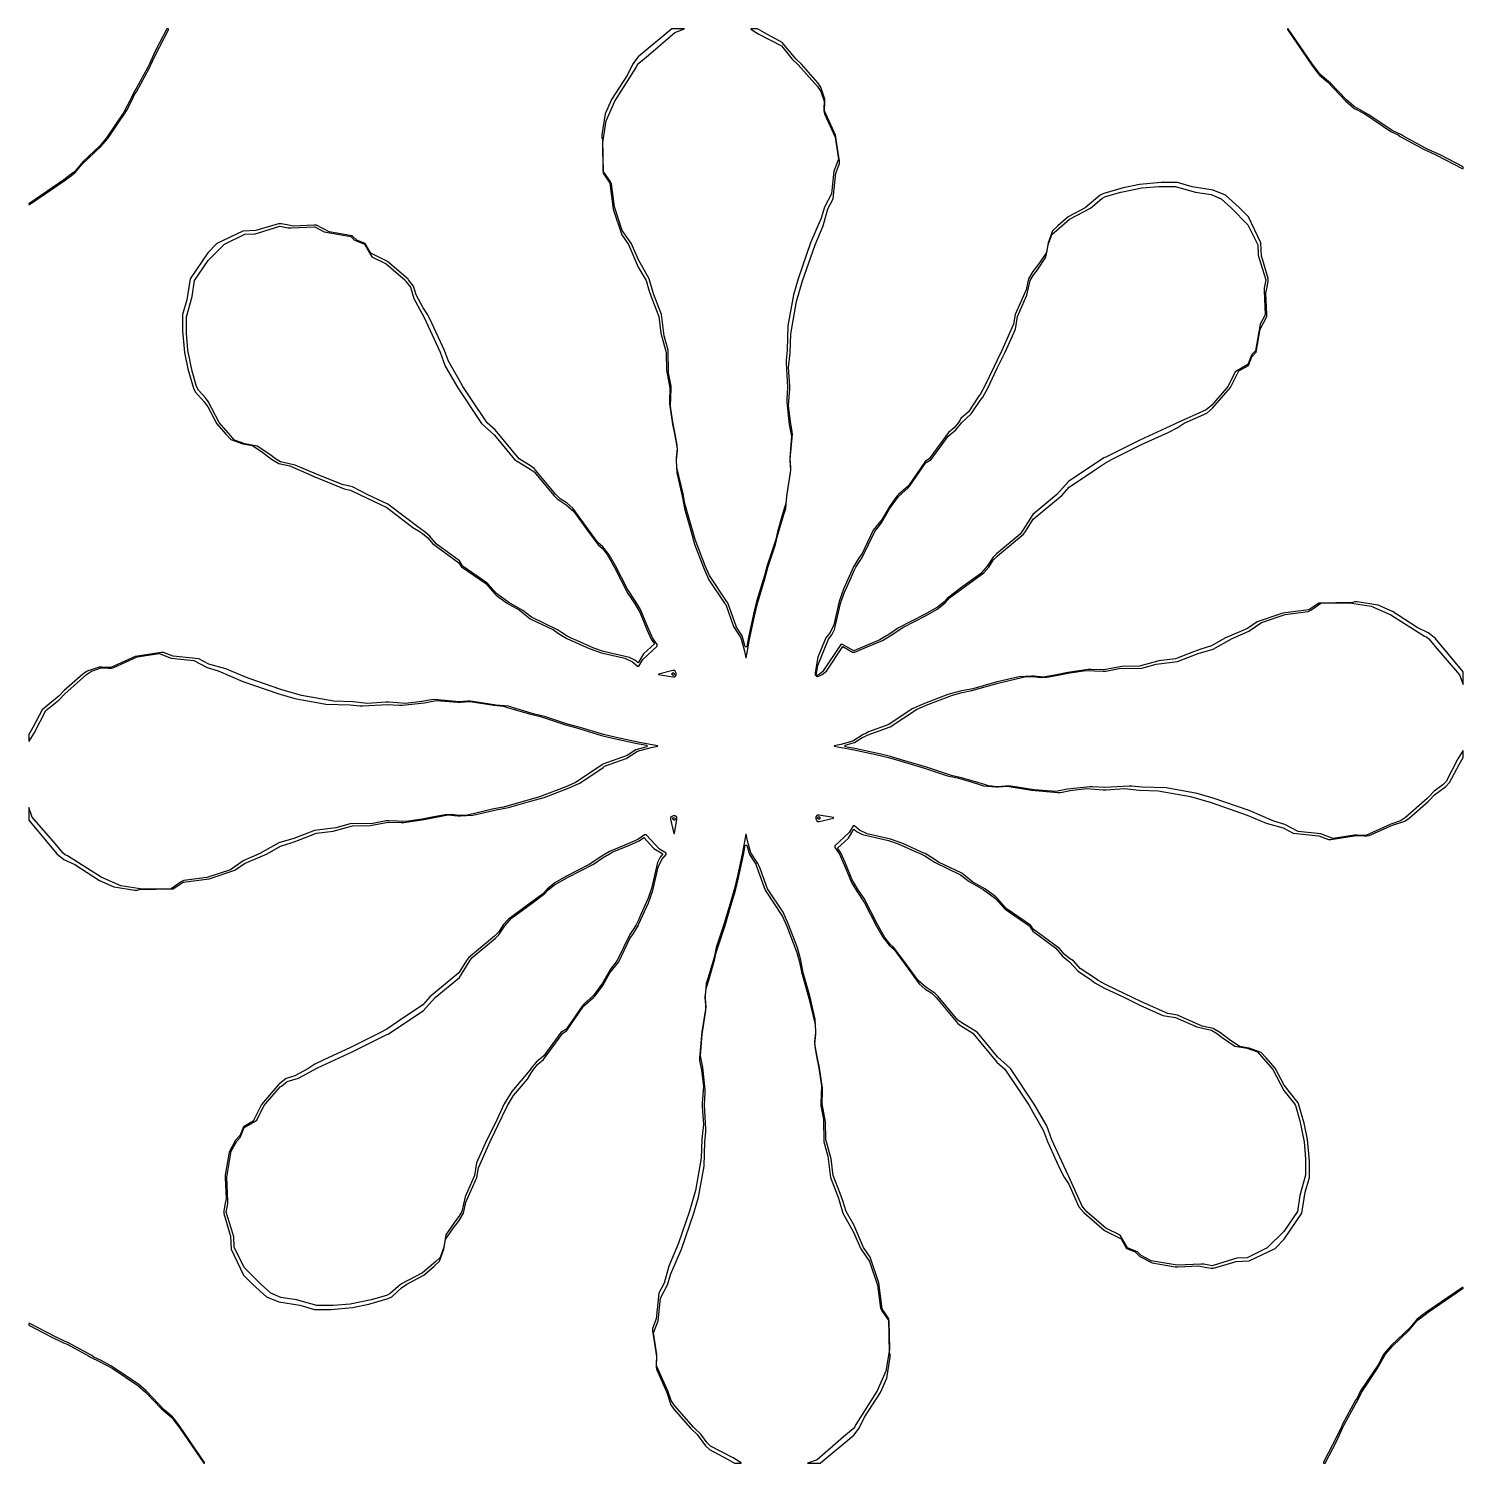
# Model space of a CAD drawing. Extents: x 65 to 85, y 65 to 85.
import ezdxf

# ---------------------------------------------------------------- set-up
doc = ezdxf.new("R2010")
doc.units = 0

msp = doc.modelspace()

# ---------------------------------------------------------------- linework, layer by layer
for points in [[(65.013, 82.548), (65.508, 82.886), (65.599, 82.954), (65.651, 82.995), (65.748, 83.112), (66.005, 83.356), (66.103, 83.469), (66.362, 83.856), (66.435, 83.99), (66.482, 84.089), (66.502, 84.121), (66.685, 84.453), (66.7, 84.488), (66.764, 84.624), (66.952, 84.985), (66.952, 84.999), (66.928, 84.999), (66.765, 84.686), (66.683, 84.511), (66.663, 84.464), (66.498, 84.165), (66.481, 84.138), (66.421, 84.01), (66.325, 83.834), (66.086, 83.477), (65.995, 83.372), (65.762, 83.15), (65.639, 83.005), (65.595, 82.97), (65.492, 82.894), (65.001, 82.557), (65.001, 82.548), (65.013, 82.548)], [(73.007, 82.987), (73.103, 82.847), (73.149, 82.485), (73.268, 82.124), (73.362, 81.99), (73.499, 81.676), (73.606, 81.488), (73.648, 81.339), (73.688, 81.237), (73.784, 80.985), (73.812, 80.754), (73.887, 80.483), (73.892, 80.24), (73.939, 79.988), (73.933, 79.808), (73.933, 79.77), (73.976, 79.484), (74.008, 79.326), (74.04, 79.149), (74.028, 79.019), (74.028, 78.98), (74.036, 78.808), (74.111, 78.484), (74.142, 78.31), (74.236, 77.986), (74.284, 77.812), (74.407, 77.488), (74.483, 77.315), (74.699, 76.993), (74.717, 76.973), (74.824, 76.668), (74.928, 76.51), (74.981, 76.323), (74.997, 76.231), (75.002, 76.231), (75.047, 76.484), (75.119, 76.81), (75.16, 76.985), (75.257, 77.311), (75.306, 77.486), (75.413, 77.811), (75.445, 77.947), (75.53, 78.24), (75.553, 78.309), (75.57, 78.483), (75.622, 78.808), (75.625, 78.846), (75.625, 78.884), (75.616, 78.999), (75.646, 79.346), (75.645, 79.383), (75.62, 79.517), (75.594, 79.745), (75.609, 79.981), (75.609, 80.019), (75.594, 80.274), (75.614, 80.481), (75.623, 80.744), (75.703, 81.194), (75.786, 81.486), (75.962, 81.988), (76.076, 82.253), (76.142, 82.488), (76.216, 82.628), (76.253, 82.985), (76.305, 83.119), (76.305, 83.153), (76.248, 83.514), (76.095, 83.854), (76.101, 83.98), (76.101, 84.017), (76.045, 84.185), (76.003, 84.245), (75.773, 84.505), (75.698, 84.575), (75.506, 84.808), (75.257, 84.942), (75.161, 84.999), (75.069, 84.999), (75.068, 84.992), (75.181, 84.925), (75.493, 84.758), (75.645, 84.574), (75.729, 84.495), (75.996, 84.193), (76.045, 84.124), (76.09, 83.988), (76.085, 83.884), (76.085, 83.848), (76.094, 83.812), (76.241, 83.486), (76.288, 83.181), (76.224, 83.015), (76.191, 82.698), (76.093, 82.512), (76.05, 82.357), (75.901, 82.012), (75.725, 81.514), (75.661, 81.287), (75.585, 80.857), (75.573, 80.519), (75.56, 80.38), (75.56, 80.342), (75.58, 80.001), (75.569, 79.83), (75.569, 79.792), (75.604, 79.483), (75.635, 79.318), (75.61, 79.019), (75.61, 78.981), (75.621, 78.843), (75.569, 78.517), (75.556, 78.381), (75.537, 78.324), (75.5, 78.2), (75.439, 77.985), (75.415, 77.879), (75.294, 77.514), (75.256, 77.379), (75.148, 77.015), (75.116, 76.88), (75.036, 76.516), (75.013, 76.384), (74.989, 76.383), (74.946, 76.535), (74.866, 76.656), (74.747, 76.995), (74.737, 77.007), (74.489, 77.375), (74.429, 77.512), (74.29, 77.878), (74.147, 78.38), (74.123, 78.516), (74.038, 78.882), (74.033, 78.994), (74.044, 79.116), (74.042, 79.193), (74.009, 79.375), (73.98, 79.516), (73.947, 79.737), (73.955, 79.98), (73.955, 80.018), (73.921, 80.204), (73.914, 80.517), (73.859, 80.718), (73.822, 81.015), (73.711, 81.302), (73.652, 81.512), (73.501, 81.777), (73.4, 82.01), (73.276, 82.185), (73.168, 82.515), (73.127, 82.838), (73.105, 82.873), (73.008, 83.013), (73.002, 83.413), (73.05, 83.716), (73.171, 83.99), (73.468, 84.456), (73.485, 84.491), (73.505, 84.517), (73.639, 84.629), (74.009, 84.948), (74.143, 84.995), (74.143, 84.999), (73.968, 84.999), (73.495, 84.607), (73.421, 84.509), (73.346, 84.358), (73.125, 84.01), (73.038, 83.812), (72.99, 83.518), (72.99, 83.484), (73, 83.459), (73.007, 82.987)], [(82.888, 84.49), (82.954, 84.401), (82.995, 84.349), (83.112, 84.252), (83.356, 83.995), (83.469, 83.897), (83.491, 83.883), (83.626, 83.81), (83.99, 83.564), (84.089, 83.518), (84.12, 83.498), (84.453, 83.315), (84.488, 83.3), (84.624, 83.236), (84.985, 83.048), (84.999, 83.048), (84.999, 83.072), (84.686, 83.235), (84.511, 83.317), (84.464, 83.337), (84.165, 83.502), (84.138, 83.519), (84.009, 83.579), (83.684, 83.798), (83.509, 83.894), (83.477, 83.914), (83.372, 84.005), (83.15, 84.238), (83.005, 84.36), (82.97, 84.405), (82.894, 84.508), (82.557, 84.999), (82.548, 84.999), (82.548, 84.986), (82.888, 84.49)], [(76.015, 75.973), (76.062, 75.998), (76.124, 76.042), (76.351, 76.385), (76.486, 76.307), (76.516, 76.307), (76.687, 76.384), (76.901, 76.471), (76.947, 76.498), (77.009, 76.536), (77.184, 76.652), (77.51, 76.82), (77.665, 76.908), (77.774, 76.995), (77.837, 77.064), (78.007, 77.192), (78.313, 77.414), (78.383, 77.493), (78.446, 77.591), (78.506, 77.649), (78.869, 77.954), (78.897, 77.992), (79.004, 78.161), (79.405, 78.495), (79.506, 78.609), (79.845, 78.834), (79.942, 78.903), (80.009, 78.948), (80.106, 78.999), (80.511, 79.202), (80.886, 79.372), (81.009, 79.437), (81.106, 79.498), (81.424, 79.64), (81.505, 79.709), (81.753, 79.996), (81.869, 80.228), (82.003, 80.306), (82.049, 80.425), (82.112, 80.49), (82.168, 80.812), (82.26, 80.985), (82.26, 81.02), (82.247, 81.313), (82.264, 81.394), (82.281, 81.482), (82.28, 81.517), (82.198, 81.784), (82.185, 81.83), (82.177, 82.015), (82.003, 82.376), (81.873, 82.505), (81.683, 82.677), (81.514, 82.749), (81.221, 82.794), (81.017, 82.853), (80.788, 82.853), (80.483, 82.828), (80.259, 82.779), (79.987, 82.702), (79.935, 82.677), (79.73, 82.503), (79.492, 82.376), (79.347, 82.251), (79.273, 82.183), (79.211, 82.015), (79.188, 81.877), (79.092, 81.734), (78.997, 81.613), (78.937, 81.512), (78.904, 81.357), (78.753, 81.014), (78.73, 80.879), (78.568, 80.511), (78.499, 80.377), (78.459, 80.29), (78.326, 80.011), (78.271, 79.907), (78.241, 79.872), (78.101, 79.659), (77.996, 79.563), (77.963, 79.508), (77.903, 79.435), (77.822, 79.37), (77.555, 79.004), (77.501, 78.971), (77.497, 78.966), (77.263, 78.625), (77.128, 78.504), (77.103, 78.483), (76.998, 78.338), (76.897, 78.161), (76.773, 78.009), (76.62, 77.684), (76.569, 77.612), (76.498, 77.498), (76.359, 77.187), (76.298, 77.014), (76.225, 76.688), (76.172, 76.582), (76.111, 76.509), (76, 76.236), (75.965, 76.018), (75.964, 75.99), (75.987, 75.973), (76.015, 75.973)], [(76, 76.121), (76.15, 76.491), (76.197, 76.548), (76.235, 76.622), (76.316, 76.986), (76.365, 77.123), (76.467, 77.35), (76.501, 77.436), (76.532, 77.491), (76.582, 77.571), (76.621, 77.626), (76.794, 77.991), (76.89, 78.109), (77.002, 78.308), (77.125, 78.477), (77.26, 78.597), (77.286, 78.626), (77.503, 78.944), (77.513, 78.954), (77.58, 78.996), (77.817, 79.32), (77.924, 79.405), (77.996, 79.492), (78.004, 79.505), (78.14, 79.63), (78.263, 79.818), (78.301, 79.861), (78.369, 79.989), (78.501, 80.269), (78.614, 80.489), (78.756, 80.811), (78.786, 80.986), (78.917, 81.283), (78.96, 81.488), (79.003, 81.559), (79.064, 81.638), (79.181, 81.813), (79.211, 81.985), (79.262, 82.128), (79.326, 82.186), (79.508, 82.342), (79.8, 82.497), (79.958, 82.633), (80.013, 82.658), (80.227, 82.719), (80.517, 82.782), (80.755, 82.801), (80.983, 82.801), (81.265, 82.72), (81.486, 82.687), (81.622, 82.628), (81.769, 82.495), (81.997, 82.267), (82.134, 81.985), (82.14, 81.844), (82.153, 81.797), (82.246, 81.496), (82.223, 81.383), (82.223, 81.345), (82.237, 81.012), (82.166, 80.878), (82.102, 80.51), (82.051, 80.457), (81.997, 80.318), (81.821, 80.215), (81.721, 80.014), (81.495, 79.752), (81.416, 79.686), (81.002, 79.501), (80.974, 79.485), (80.489, 79.265), (80.015, 79.027), (79.99, 79.016), (79.494, 78.688), (79.333, 78.505), (78.996, 78.225), (78.859, 78.008), (78.821, 77.954), (78.494, 77.68), (78.445, 77.633), (78.364, 77.507), (78.268, 77.399), (77.992, 77.199), (77.806, 77.058), (77.757, 77.005), (77.669, 76.934), (77.49, 76.832), (77.126, 76.645), (76.991, 76.556), (76.904, 76.502), (76.866, 76.48), (76.623, 76.38), (76.501, 76.326), (76.344, 76.417), (76.322, 76.417), (76.068, 76.034), (76.023, 76.002), (75.98, 75.98), (75.977, 75.983), (76, 76.121)], [(67.498, 79.73), (67.624, 79.492), (67.749, 79.347), (67.817, 79.273), (67.985, 79.211), (68.123, 79.188), (68.266, 79.092), (68.387, 78.997), (68.488, 78.937), (68.643, 78.904), (68.988, 78.752), (69.399, 78.587), (69.487, 78.568), (69.623, 78.499), (69.71, 78.459), (69.991, 78.325), (70.357, 78.048), (70.435, 77.998), (70.492, 77.963), (70.564, 77.903), (70.63, 77.822), (70.996, 77.554), (71.029, 77.501), (71.033, 77.496), (71.375, 77.263), (71.496, 77.128), (71.517, 77.103), (71.662, 76.998), (71.839, 76.897), (71.991, 76.773), (72.315, 76.62), (72.388, 76.568), (72.502, 76.498), (72.813, 76.359), (72.986, 76.298), (73.312, 76.225), (73.418, 76.171), (73.488, 76.114), (73.508, 76.114), (73.561, 76.205), (73.762, 76.392), (73.762, 76.416), (73.696, 76.509), (73.616, 76.687), (73.528, 76.901), (73.502, 76.947), (73.464, 77.009), (73.348, 77.184), (73.18, 77.51), (73.091, 77.665), (73.005, 77.774), (72.936, 77.837), (72.808, 78.007), (72.585, 78.313), (72.507, 78.383), (72.409, 78.446), (72.351, 78.506), (72.046, 78.869), (72.008, 78.897), (71.839, 79.004), (71.505, 79.405), (71.39, 79.506), (71.166, 79.845), (71.097, 79.942), (71.052, 80.009), (71.002, 80.105), (70.853, 80.363), (70.797, 80.512), (70.627, 80.886), (70.563, 81.009), (70.502, 81.106), (70.4, 81.29), (70.366, 81.41), (70.294, 81.496), (70.289, 81.507), (70.003, 81.753), (69.772, 81.869), (69.693, 82.003), (69.575, 82.049), (69.51, 82.112), (69.188, 82.168), (69.015, 82.26), (68.98, 82.26), (68.686, 82.247), (68.606, 82.264), (68.518, 82.281), (68.483, 82.28), (68.215, 82.198), (68.169, 82.185), (67.985, 82.177), (67.624, 82.003), (67.496, 81.874), (67.25, 81.512), (67.206, 81.221), (67.147, 81.017), (67.147, 80.788), (67.172, 80.483), (67.22, 80.259), (67.298, 79.987), (67.323, 79.935), (67.445, 79.799), (67.498, 79.73)], [(67.281, 80.226), (67.218, 80.517), (67.199, 80.755), (67.199, 80.983), (67.28, 81.265), (67.313, 81.488), (67.504, 81.768), (67.732, 81.997), (68.015, 82.134), (68.156, 82.14), (68.203, 82.153), (68.504, 82.246), (68.617, 82.223), (68.655, 82.223), (68.988, 82.237), (69.122, 82.166), (69.49, 82.102), (69.543, 82.051), (69.682, 81.997), (69.785, 81.821), (69.985, 81.721), (70.25, 81.493), (70.258, 81.475), (70.324, 81.396), (70.37, 81.236), (70.515, 80.973), (70.735, 80.488), (70.806, 80.296), (70.983, 79.991), (71.312, 79.494), (71.495, 79.333), (71.775, 78.996), (71.992, 78.859), (72.045, 78.82), (72.319, 78.494), (72.366, 78.445), (72.493, 78.364), (72.601, 78.268), (72.801, 77.992), (72.941, 77.806), (72.995, 77.757), (73.066, 77.669), (73.168, 77.49), (73.355, 77.126), (73.444, 76.991), (73.498, 76.904), (73.52, 76.866), (73.619, 76.623), (73.679, 76.49), (73.725, 76.426), (73.572, 76.284), (73.499, 76.159), (73.451, 76.197), (73.378, 76.235), (73.014, 76.316), (72.877, 76.365), (72.65, 76.467), (72.564, 76.501), (72.509, 76.532), (72.429, 76.582), (72.374, 76.621), (72.009, 76.794), (71.89, 76.89), (71.692, 77.002), (71.523, 77.125), (71.402, 77.26), (71.374, 77.286), (71.056, 77.503), (71.046, 77.513), (71.004, 77.58), (70.68, 77.817), (70.595, 77.924), (70.508, 77.996), (70.481, 78.013), (70.009, 78.37), (69.73, 78.501), (69.513, 78.613), (69.371, 78.643), (69.012, 78.787), (68.717, 78.917), (68.512, 78.959), (68.44, 79.003), (68.362, 79.064), (68.187, 79.181), (68.015, 79.211), (67.872, 79.262), (67.814, 79.326), (67.657, 79.508), (67.502, 79.8), (67.465, 79.851), (67.367, 79.958), (67.342, 80.013), (67.281, 80.226)], [(76.81, 74.881), (76.985, 74.839), (77.161, 74.79), (77.486, 74.693), (77.811, 74.586), (77.947, 74.554), (78.138, 74.5), (78.24, 74.47), (78.309, 74.447), (78.481, 74.43), (78.519, 74.429), (78.641, 74.439), (78.982, 74.385), (79.346, 74.354), (79.383, 74.354), (79.517, 74.38), (79.745, 74.406), (79.981, 74.391), (80.019, 74.391), (80.274, 74.406), (80.481, 74.386), (80.744, 74.377), (81.194, 74.296), (81.486, 74.213), (81.988, 74.037), (82.253, 73.924), (82.488, 73.858), (82.628, 73.784), (82.985, 73.747), (83.119, 73.695), (83.153, 73.695), (83.51, 73.751), (83.615, 73.746), (83.653, 73.746), (83.689, 73.752), (84.012, 73.898), (84.186, 73.954), (84.245, 73.996), (84.507, 74.228), (84.524, 74.242), (84.599, 74.321), (84.755, 74.437), (84.808, 74.492), (84.942, 74.743), (84.999, 74.839), (84.999, 74.931), (84.992, 74.931), (84.925, 74.819), (84.758, 74.507), (84.712, 74.459), (84.592, 74.369), (84.508, 74.281), (84.493, 74.269), (84.193, 74.003), (84.124, 73.955), (83.988, 73.91), (83.639, 73.753), (83.52, 73.758), (83.482, 73.758), (83.181, 73.711), (83.015, 73.775), (82.698, 73.808), (82.512, 73.906), (82.357, 73.95), (82.012, 74.099), (81.514, 74.274), (81.287, 74.339), (80.857, 74.415), (80.519, 74.427), (80.38, 74.44), (80.342, 74.44), (80.001, 74.42), (79.83, 74.431), (79.792, 74.431), (79.483, 74.396), (79.318, 74.364), (79.017, 74.39), (78.693, 74.441), (78.616, 74.441), (78.502, 74.432), (78.381, 74.444), (78.324, 74.463), (78.2, 74.5), (77.985, 74.561), (77.879, 74.585), (77.514, 74.706), (77.149, 74.814), (77.015, 74.852), (76.88, 74.884), (76.516, 74.964), (76.384, 74.987), (76.383, 75.011), (76.511, 75.048), (76.618, 75.118), (76.657, 75.134), (76.687, 75.152), (77.01, 75.266), (77.375, 75.51), (77.512, 75.571), (77.878, 75.71), (78.015, 75.748), (78.15, 75.772), (78.515, 75.876), (78.882, 75.962), (78.994, 75.967), (79.116, 75.956), (79.193, 75.958), (79.375, 75.991), (79.418, 76.001), (79.516, 76.02), (79.737, 76.053), (79.98, 76.045), (80.018, 76.045), (80.204, 76.079), (80.517, 76.086), (80.718, 76.141), (81.015, 76.178), (81.302, 76.288), (81.512, 76.348), (81.777, 76.499), (82.01, 76.6), (82.185, 76.723), (82.515, 76.832), (82.838, 76.873), (82.873, 76.895), (83.013, 76.992), (83.413, 76.998), (83.716, 76.95), (83.99, 76.829), (84.456, 76.532), (84.491, 76.515), (84.517, 76.495), (84.629, 76.361), (84.948, 75.991), (84.995, 75.857), (84.999, 75.857), (84.999, 76.032), (84.607, 76.505), (84.509, 76.579), (84.358, 76.653), (84.01, 76.874), (83.812, 76.962), (83.518, 77.01), (83.484, 77.01), (83.459, 77), (82.987, 76.993), (82.847, 76.896), (82.485, 76.85), (82.124, 76.732), (81.99, 76.638), (81.676, 76.501), (81.488, 76.394), (81.339, 76.352), (81.237, 76.311), (80.985, 76.216), (80.754, 76.187), (80.483, 76.113), (80.24, 76.107), (79.988, 76.061), (79.808, 76.067), (79.77, 76.067), (79.484, 76.024), (79.326, 75.992), (79.149, 75.96), (79.019, 75.972), (78.98, 75.972), (78.808, 75.963), (78.484, 75.888), (78.16, 75.795), (77.985, 75.764), (77.812, 75.716), (77.488, 75.593), (77.315, 75.517), (76.99, 75.298), (76.707, 75.199), (76.669, 75.176), (76.635, 75.162), (76.489, 75.066), (76.324, 75.019), (76.231, 75.002), (76.231, 74.997), (76.484, 74.953), (76.81, 74.881)], [(65.001, 73.968), (65.393, 73.495), (65.491, 73.42), (65.642, 73.346), (65.99, 73.125), (66.187, 73.038), (66.482, 72.99), (66.516, 72.99), (66.541, 73), (67.013, 73.007), (67.152, 73.103), (67.515, 73.149), (67.875, 73.268), (68.01, 73.362), (68.324, 73.499), (68.512, 73.606), (68.661, 73.648), (68.763, 73.688), (69.015, 73.784), (69.246, 73.813), (69.517, 73.887), (69.759, 73.892), (70.012, 73.939), (70.192, 73.933), (70.23, 73.933), (70.516, 73.976), (70.674, 74.008), (70.85, 74.04), (70.981, 74.028), (71.019, 74.028), (71.192, 74.036), (71.516, 74.112), (71.69, 74.143), (72.014, 74.236), (72.188, 74.284), (72.512, 74.407), (72.685, 74.483), (73.007, 74.699), (73.026, 74.717), (73.331, 74.824), (73.489, 74.928), (73.676, 74.981), (73.769, 74.997), (73.768, 75.002), (73.516, 75.047), (73.19, 75.119), (73.015, 75.16), (72.689, 75.257), (72.514, 75.306), (72.189, 75.413), (72.053, 75.445), (71.76, 75.53), (71.69, 75.553), (71.517, 75.57), (71.192, 75.622), (71.154, 75.625), (71.116, 75.625), (71.001, 75.616), (70.654, 75.646), (70.617, 75.645), (70.483, 75.62), (70.255, 75.594), (70.019, 75.609), (69.981, 75.609), (69.725, 75.594), (69.519, 75.614), (69.256, 75.623), (68.806, 75.703), (68.514, 75.786), (68.072, 75.941), (68.012, 75.962), (67.747, 76.076), (67.512, 76.142), (67.372, 76.216), (67.015, 76.253), (66.881, 76.305), (66.847, 76.305), (66.486, 76.248), (66.146, 76.095), (66.02, 76.101), (65.983, 76.101), (65.814, 76.045), (65.755, 76.003), (65.495, 75.773), (65.424, 75.698), (65.191, 75.506), (65.058, 75.257), (65.001, 75.161), (65.001, 75.069), (65.008, 75.069), (65.075, 75.181), (65.242, 75.493), (65.426, 75.645), (65.505, 75.729), (65.806, 75.996), (65.876, 76.045), (66.012, 76.09), (66.115, 76.085), (66.152, 76.085), (66.188, 76.094), (66.514, 76.241), (66.819, 76.288), (66.985, 76.224), (67.302, 76.191), (67.488, 76.093), (67.643, 76.05), (67.988, 75.901), (68.486, 75.725), (68.713, 75.661), (69.143, 75.585), (69.481, 75.573), (69.619, 75.56), (69.658, 75.56), (69.999, 75.58), (70.17, 75.569), (70.208, 75.569), (70.517, 75.604), (70.682, 75.635), (70.981, 75.61), (71.019, 75.61), (71.157, 75.621), (71.483, 75.569), (71.619, 75.556), (71.676, 75.537), (71.799, 75.5), (72.015, 75.439), (72.121, 75.414), (72.486, 75.294), (72.621, 75.256), (72.985, 75.148), (73.12, 75.116), (73.484, 75.036), (73.616, 75.013), (73.617, 74.989), (73.464, 74.946), (73.343, 74.866), (73.004, 74.747), (72.993, 74.737), (72.625, 74.489), (72.488, 74.429), (72.122, 74.29), (71.62, 74.147), (71.484, 74.123), (71.118, 74.038), (71.006, 74.033), (70.884, 74.044), (70.807, 74.042), (70.625, 74.009), (70.484, 73.98), (70.263, 73.947), (70.02, 73.955), (69.982, 73.955), (69.796, 73.921), (69.483, 73.914), (69.282, 73.859), (68.985, 73.822), (68.698, 73.711), (68.488, 73.652), (68.223, 73.501), (67.99, 73.4), (67.814, 73.276), (67.485, 73.168), (67.162, 73.127), (67.127, 73.105), (66.987, 73.008), (66.587, 73.002), (66.284, 73.05), (66.01, 73.171), (65.544, 73.468), (65.509, 73.485), (65.483, 73.505), (65.371, 73.639), (65.051, 74.009), (65.005, 74.143), (65.001, 74.143), (65.001, 73.968)], [(74.01, 75.964), (74.027, 75.987), (74.027, 76.015), (74.007, 76.052), (73.982, 76.052), (73.779, 76.003), (73.779, 75.998), (73.982, 75.965), (74.01, 75.964)], [(73.983, 76.025), (73.985, 76.025), (74.006, 76.004), (73.985, 75.983), (73.983, 75.983), (73.962, 76.004), (73.983, 76.025)], [(73.948, 74.007), (73.948, 73.982), (73.996, 73.779), (74.002, 73.779), (74.035, 73.982), (74.035, 74.01), (74.013, 74.027), (73.985, 74.027), (73.948, 74.007)], [(74.017, 73.989), (74.002, 73.963), (73.976, 73.978), (73.976, 73.979), (73.99, 74.005), (74.016, 73.99), (74.017, 73.989)], [(75.993, 73.948), (76.018, 73.948), (76.221, 73.996), (76.221, 74.002), (76.018, 74.035), (75.99, 74.035), (75.973, 74.013), (75.973, 73.985), (75.993, 73.948)], [(76.017, 74.017), (76.037, 73.996), (76.017, 73.975), (76.015, 73.975), (75.994, 73.996), (76.015, 74.017), (76.017, 74.017)], [(76.384, 73.313), (76.471, 73.099), (76.498, 73.052), (76.536, 72.991), (76.652, 72.815), (76.82, 72.49), (76.908, 72.334), (76.995, 72.226), (77.064, 72.163), (77.192, 71.993), (77.414, 71.687), (77.493, 71.617), (77.591, 71.554), (77.649, 71.494), (77.954, 71.13), (77.992, 71.103), (78.161, 70.996), (78.495, 70.595), (78.609, 70.494), (78.834, 70.155), (78.948, 69.991), (78.998, 69.895), (79.147, 69.637), (79.202, 69.488), (79.372, 69.114), (79.437, 68.99), (79.498, 68.893), (79.64, 68.576), (79.709, 68.495), (79.996, 68.247), (80.228, 68.131), (80.306, 67.997), (80.425, 67.951), (80.492, 67.885), (80.662, 67.796), (80.982, 67.74), (81.02, 67.74), (81.313, 67.753), (81.394, 67.736), (81.482, 67.719), (81.517, 67.719), (81.785, 67.802), (81.83, 67.815), (82.015, 67.823), (82.376, 67.997), (82.504, 68.126), (82.75, 68.488), (82.794, 68.779), (82.853, 68.983), (82.853, 69.212), (82.828, 69.517), (82.779, 69.741), (82.702, 70.013), (82.696, 70.027), (82.502, 70.27), (82.376, 70.508), (82.251, 70.653), (82.183, 70.727), (82.015, 70.789), (81.877, 70.812), (81.734, 70.908), (81.613, 71.003), (81.512, 71.063), (81.357, 71.095), (81.014, 71.246), (80.879, 71.27), (80.511, 71.432), (80.377, 71.501), (80.29, 71.541), (80.01, 71.674), (79.907, 71.729), (79.872, 71.759), (79.659, 71.898), (79.563, 72.003), (79.508, 72.036), (79.435, 72.097), (79.37, 72.178), (79.004, 72.445), (78.971, 72.499), (78.966, 72.503), (78.625, 72.737), (78.504, 72.872), (78.483, 72.897), (78.338, 73.002), (78.161, 73.103), (78.009, 73.226), (77.684, 73.38), (77.611, 73.431), (77.499, 73.501), (77.48, 73.508), (77.187, 73.641), (77.014, 73.702), (76.688, 73.775), (76.582, 73.828), (76.512, 73.886), (76.492, 73.886), (76.439, 73.795), (76.238, 73.608), (76.238, 73.584), (76.304, 73.49), (76.384, 73.313)], [(76.428, 73.715), (76.501, 73.841), (76.548, 73.802), (76.622, 73.765), (76.986, 73.684), (77.123, 73.635), (77.35, 73.533), (77.436, 73.499), (77.491, 73.467), (77.571, 73.417), (77.626, 73.379), (77.991, 73.206), (78.109, 73.11), (78.308, 72.998), (78.477, 72.875), (78.597, 72.739), (78.626, 72.714), (78.944, 72.496), (78.954, 72.487), (78.996, 72.419), (79.32, 72.183), (79.405, 72.076), (79.492, 72.004), (79.504, 71.996), (79.63, 71.86), (79.818, 71.737), (79.861, 71.699), (79.989, 71.631), (80.269, 71.499), (80.489, 71.386), (80.811, 71.244), (80.986, 71.214), (81.283, 71.083), (81.488, 71.04), (81.559, 70.997), (81.638, 70.936), (81.813, 70.818), (81.985, 70.789), (82.128, 70.737), (82.186, 70.674), (82.342, 70.492), (82.497, 70.2), (82.648, 70.011), (82.658, 69.987), (82.719, 69.773), (82.782, 69.483), (82.801, 69.244), (82.801, 69.017), (82.72, 68.735), (82.686, 68.512), (82.496, 68.232), (82.267, 68.003), (81.985, 67.866), (81.844, 67.86), (81.797, 67.847), (81.496, 67.754), (81.383, 67.777), (81.345, 67.777), (81.011, 67.762), (80.648, 67.825), (80.507, 67.9), (80.457, 67.949), (80.318, 68.003), (80.215, 68.179), (80.014, 68.279), (79.752, 68.505), (79.686, 68.584), (79.501, 68.998), (79.485, 69.026), (79.264, 69.512), (79.193, 69.704), (79.017, 70.009), (78.688, 70.506), (78.505, 70.667), (78.225, 71.004), (78.008, 71.141), (77.954, 71.179), (77.68, 71.506), (77.633, 71.555), (77.507, 71.636), (77.399, 71.732), (77.199, 72.007), (77.058, 72.194), (77.005, 72.243), (76.934, 72.331), (76.832, 72.51), (76.645, 72.874), (76.556, 73.009), (76.502, 73.095), (76.48, 73.134), (76.38, 73.377), (76.321, 73.509), (76.275, 73.574), (76.428, 73.715)], [(68.127, 67.495), (68.316, 67.323), (68.486, 67.25), (68.779, 67.206), (68.983, 67.147), (69.212, 67.147), (69.517, 67.172), (69.741, 67.221), (70.013, 67.298), (70.064, 67.323), (70.2, 67.445), (70.27, 67.498), (70.508, 67.624), (70.653, 67.749), (70.727, 67.817), (70.789, 67.985), (70.812, 68.123), (70.908, 68.266), (71.003, 68.387), (71.063, 68.488), (71.095, 68.643), (71.246, 68.986), (71.27, 69.121), (71.432, 69.489), (71.501, 69.623), (71.541, 69.71), (71.674, 69.99), (71.759, 70.127), (71.952, 70.358), (72.002, 70.435), (72.036, 70.492), (72.097, 70.565), (72.178, 70.63), (72.445, 70.996), (72.499, 71.029), (72.503, 71.033), (72.737, 71.375), (72.872, 71.496), (72.897, 71.517), (73.002, 71.662), (73.103, 71.839), (73.227, 71.991), (73.38, 72.316), (73.431, 72.388), (73.501, 72.501), (73.508, 72.519), (73.641, 72.813), (73.702, 72.986), (73.775, 73.312), (73.828, 73.418), (73.886, 73.488), (73.886, 73.508), (73.795, 73.561), (73.608, 73.762), (73.584, 73.762), (73.49, 73.696), (73.313, 73.616), (73.099, 73.528), (73.052, 73.502), (72.991, 73.464), (72.816, 73.348), (72.49, 73.18), (72.334, 73.091), (72.226, 73.005), (72.163, 72.936), (71.993, 72.808), (71.687, 72.586), (71.617, 72.507), (71.554, 72.409), (71.494, 72.351), (71.13, 72.046), (71.103, 72.008), (70.996, 71.839), (70.595, 71.505), (70.494, 71.39), (70.155, 71.166), (69.991, 71.052), (69.894, 71.001), (69.489, 70.798), (69.114, 70.627), (68.991, 70.563), (68.894, 70.502), (68.71, 70.4), (68.589, 70.366), (68.504, 70.294), (68.493, 70.289), (68.247, 70.004), (68.131, 69.772), (67.997, 69.693), (67.951, 69.575), (67.885, 69.507), (67.796, 69.338), (67.74, 69.018), (67.74, 68.98), (67.753, 68.686), (67.736, 68.606), (67.719, 68.518), (67.719, 68.483), (67.802, 68.215), (67.814, 68.169), (67.823, 67.985), (67.997, 67.624), (68.127, 67.495)], [(67.86, 68.156), (67.847, 68.203), (67.754, 68.504), (67.777, 68.617), (67.777, 68.655), (67.762, 68.989), (67.825, 69.352), (67.9, 69.492), (67.949, 69.543), (68.003, 69.682), (68.179, 69.785), (68.279, 69.985), (68.507, 70.25), (68.525, 70.258), (68.604, 70.324), (68.764, 70.37), (69.026, 70.515), (69.511, 70.735), (69.985, 70.973), (70.01, 70.983), (70.506, 71.312), (70.667, 71.495), (71.004, 71.775), (71.141, 71.992), (71.179, 72.045), (71.506, 72.319), (71.555, 72.366), (71.636, 72.493), (71.732, 72.601), (72.007, 72.801), (72.194, 72.942), (72.243, 72.995), (72.331, 73.066), (72.51, 73.168), (72.874, 73.355), (73.009, 73.444), (73.096, 73.498), (73.134, 73.52), (73.377, 73.619), (73.509, 73.679), (73.574, 73.725), (73.715, 73.572), (73.841, 73.499), (73.802, 73.451), (73.765, 73.378), (73.684, 73.014), (73.635, 72.877), (73.533, 72.65), (73.499, 72.564), (73.468, 72.509), (73.417, 72.429), (73.379, 72.374), (73.206, 72.009), (73.11, 71.89), (72.998, 71.692), (72.875, 71.523), (72.739, 71.402), (72.714, 71.374), (72.496, 71.056), (72.487, 71.046), (72.419, 71.004), (72.183, 70.68), (72.076, 70.595), (72.004, 70.508), (71.987, 70.481), (71.737, 70.183), (71.631, 70.01), (71.499, 69.73), (71.386, 69.511), (71.244, 69.189), (71.214, 69.014), (71.083, 68.717), (71.04, 68.512), (70.997, 68.44), (70.936, 68.362), (70.818, 68.187), (70.789, 68.015), (70.737, 67.872), (70.674, 67.814), (70.492, 67.657), (70.199, 67.502), (70.149, 67.465), (70.042, 67.367), (69.987, 67.342), (69.773, 67.281), (69.483, 67.218), (69.244, 67.199), (69.017, 67.199), (68.735, 67.279), (68.514, 67.313), (68.378, 67.371), (68.231, 67.505), (68.003, 67.732), (67.866, 68.015), (67.86, 68.156)], [(73.695, 66.847), (73.751, 66.49), (73.746, 66.384), (73.746, 66.347), (73.752, 66.311), (73.898, 65.988), (73.954, 65.814), (73.996, 65.755), (74.228, 65.493), (74.242, 65.475), (74.321, 65.401), (74.437, 65.245), (74.492, 65.192), (74.743, 65.058), (74.839, 65.001), (74.931, 65.001), (74.931, 65.008), (74.819, 65.075), (74.507, 65.241), (74.459, 65.288), (74.369, 65.408), (74.281, 65.491), (74.269, 65.507), (74.003, 65.806), (73.955, 65.875), (73.91, 66.012), (73.753, 66.361), (73.758, 66.48), (73.758, 66.518), (73.711, 66.819), (73.775, 66.985), (73.809, 67.302), (73.906, 67.488), (73.95, 67.643), (74.099, 67.988), (74.274, 68.486), (74.339, 68.713), (74.415, 69.143), (74.427, 69.481), (74.44, 69.619), (74.44, 69.658), (74.42, 69.999), (74.431, 70.17), (74.431, 70.208), (74.396, 70.517), (74.364, 70.682), (74.39, 70.982), (74.441, 71.307), (74.441, 71.384), (74.432, 71.498), (74.444, 71.619), (74.463, 71.676), (74.5, 71.799), (74.561, 72.015), (74.585, 72.121), (74.706, 72.486), (74.814, 72.851), (74.852, 72.985), (74.884, 73.12), (74.964, 73.484), (74.987, 73.616), (75.011, 73.617), (75.048, 73.489), (75.117, 73.383), (75.135, 73.353), (75.153, 73.311), (75.266, 72.989), (75.51, 72.625), (75.571, 72.488), (75.71, 72.121), (75.748, 71.985), (75.772, 71.85), (75.876, 71.485), (75.962, 71.118), (75.967, 71.006), (75.956, 70.884), (75.958, 70.807), (75.991, 70.625), (76.001, 70.582), (76.02, 70.483), (76.053, 70.263), (76.045, 70.02), (76.045, 69.982), (76.079, 69.796), (76.086, 69.483), (76.141, 69.282), (76.178, 68.985), (76.288, 68.698), (76.348, 68.488), (76.499, 68.222), (76.6, 67.99), (76.723, 67.814), (76.832, 67.485), (76.873, 67.162), (76.895, 67.126), (76.992, 66.987), (76.998, 66.587), (76.95, 66.284), (76.829, 66.01), (76.532, 65.544), (76.515, 65.509), (76.495, 65.483), (76.361, 65.371), (75.991, 65.051), (75.857, 65.005), (75.857, 65.001), (76.032, 65.001), (76.505, 65.393), (76.579, 65.491), (76.653, 65.642), (76.874, 65.99), (76.962, 66.187), (77.01, 66.482), (77.01, 66.516), (77, 66.541), (76.993, 67.013), (76.896, 67.152), (76.85, 67.515), (76.732, 67.875), (76.638, 68.01), (76.501, 68.323), (76.394, 68.512), (76.352, 68.661), (76.311, 68.763), (76.216, 69.015), (76.187, 69.246), (76.113, 69.517), (76.107, 69.759), (76.061, 70.012), (76.067, 70.192), (76.067, 70.23), (76.024, 70.516), (75.992, 70.674), (75.96, 70.85), (75.972, 70.981), (75.972, 71.019), (75.963, 71.192), (75.888, 71.516), (75.795, 71.84), (75.764, 72.015), (75.716, 72.188), (75.593, 72.512), (75.517, 72.685), (75.298, 73.01), (75.199, 73.294), (75.185, 73.326), (75.163, 73.364), (75.066, 73.511), (75.019, 73.676), (75.002, 73.769), (74.997, 73.769), (74.953, 73.516), (74.881, 73.19), (74.839, 73.015), (74.79, 72.839), (74.693, 72.514), (74.586, 72.189), (74.554, 72.053), (74.47, 71.76), (74.447, 71.69), (74.43, 71.519), (74.429, 71.481), (74.439, 71.359), (74.385, 71.017), (74.354, 70.654), (74.354, 70.617), (74.38, 70.483), (74.406, 70.255), (74.391, 70.019), (74.391, 69.981), (74.406, 69.725), (74.386, 69.519), (74.377, 69.256), (74.297, 68.806), (74.213, 68.514), (74.059, 68.072), (74.037, 68.012), (73.924, 67.747), (73.858, 67.512), (73.784, 67.372), (73.747, 67.015), (73.695, 66.881), (73.695, 66.847)], [(83.072, 65.001), (83.235, 65.314), (83.317, 65.489), (83.337, 65.536), (83.502, 65.835), (83.519, 65.862), (83.579, 65.99), (83.799, 66.316), (83.894, 66.491), (83.914, 66.523), (84.005, 66.627), (84.238, 66.85), (84.36, 66.995), (84.405, 67.03), (84.508, 67.106), (84.999, 67.442), (84.999, 67.452), (84.987, 67.452), (84.49, 67.112), (84.401, 67.046), (84.349, 67.005), (84.252, 66.888), (83.995, 66.644), (83.897, 66.531), (83.883, 66.509), (83.81, 66.374), (83.564, 66.009), (83.518, 65.911), (83.498, 65.879), (83.315, 65.547), (83.3, 65.511), (83.236, 65.376), (83.048, 65.015), (83.048, 65.001), (83.072, 65.001)], [(65.314, 66.765), (65.488, 66.682), (65.536, 66.663), (65.835, 66.498), (65.862, 66.481), (65.989, 66.421), (66.166, 66.325), (66.523, 66.085), (66.627, 65.995), (66.85, 65.761), (66.995, 65.639), (67.03, 65.595), (67.106, 65.492), (67.442, 65.001), (67.452, 65.001), (67.452, 65.013), (67.113, 65.508), (67.046, 65.599), (67.005, 65.651), (66.888, 65.748), (66.644, 66.005), (66.53, 66.103), (66.144, 66.362), (66.01, 66.435), (65.911, 66.482), (65.879, 66.502), (65.547, 66.685), (65.511, 66.7), (65.376, 66.764), (65.015, 66.952), (65.001, 66.952), (65.001, 66.928), (65.314, 66.765)]]:
    msp.add_lwpolyline(points, close=True)

doc.saveas('drawing.dxf')
